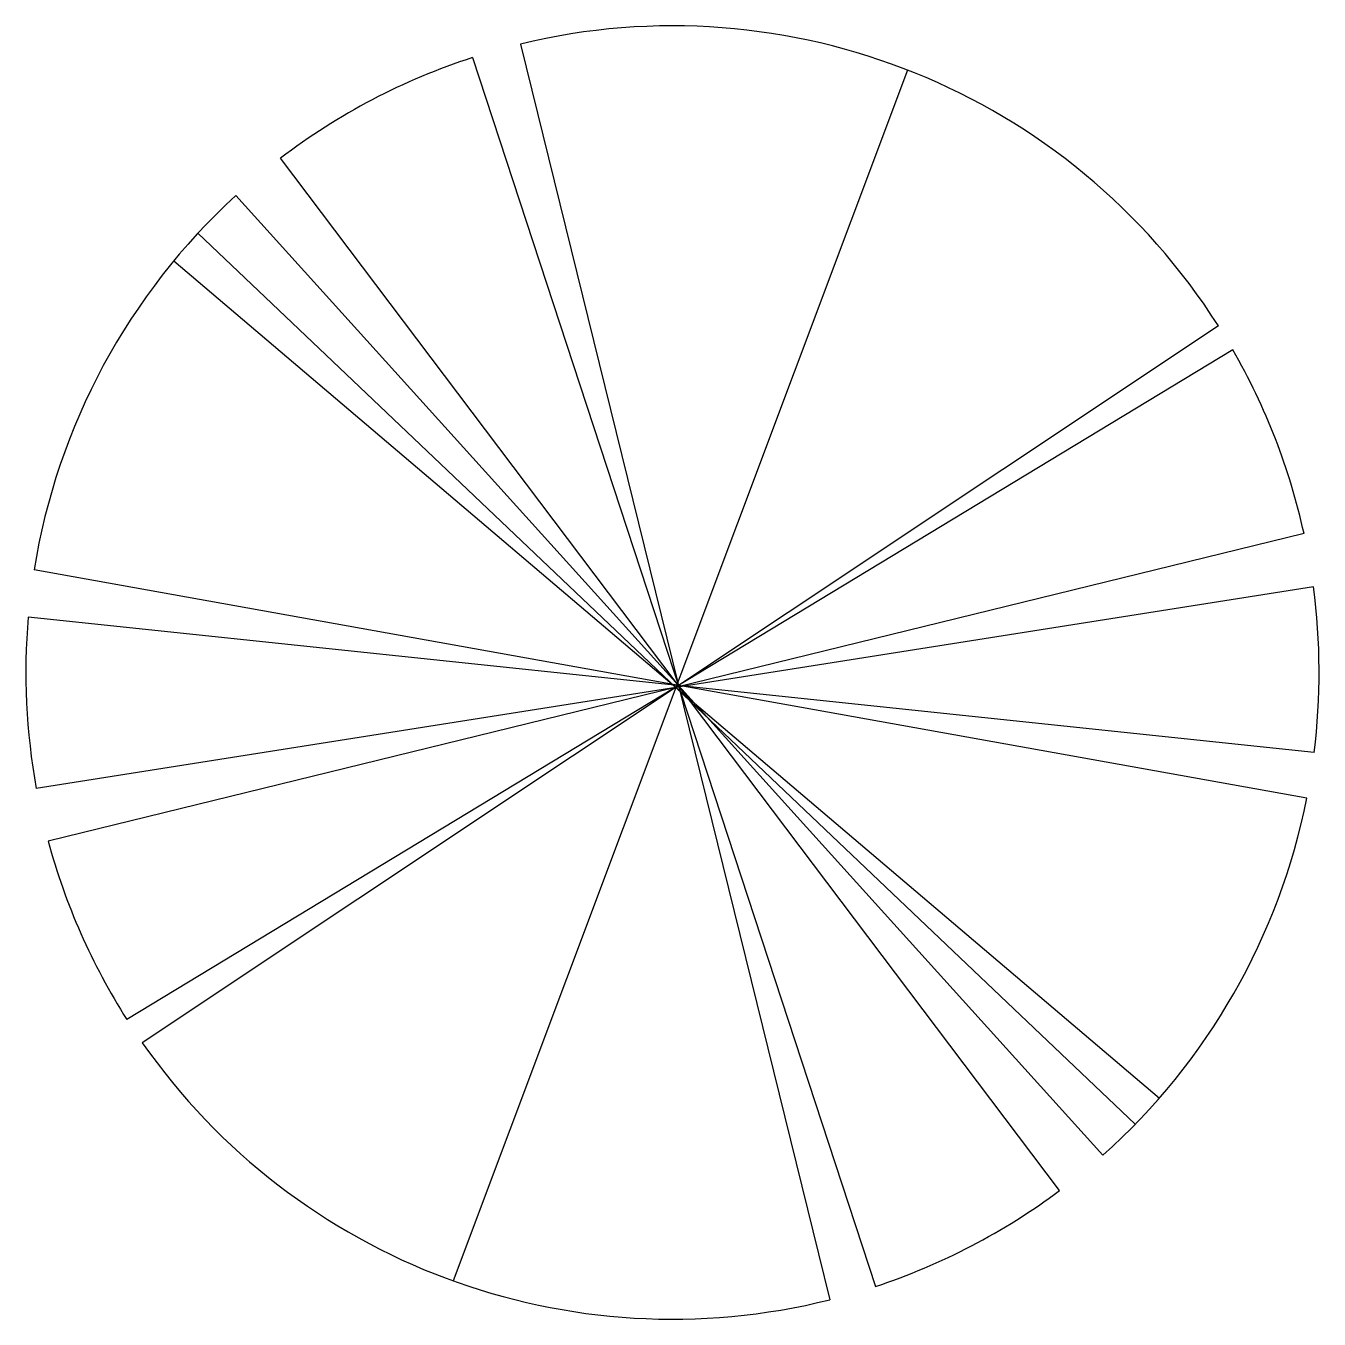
# Model space of a CAD drawing. Extents: x 626213 to 631213, y 184101 to 189101.
import ezdxf

# ---------------------------------------------------------------- set-up
doc = ezdxf.new("R2010")
doc.units = 0
doc.header["$LTSCALE"] = 8
doc.header["$MEASUREMENT"] = 0
doc.layers.get('0').update_dxf_attribs({"linetype": 'CONTINUOUS'})

msp = doc.modelspace()

# ---------------------------------------------------------------- linework, layer by layer
at = {"ltscale": 8}
for p, q in [((628124.7, 189031.3), (629320.7, 184176.5)), ((627939.7, 188979), (629497.4, 184227.8)), ((629621.5, 188930.4), (627864.8, 184249.6)), ((630209.2, 184598.8), (627197.2, 188589.7)), ((630376, 184735.1), (627024.7, 188445.6)), ((626878.1, 188299.8), (630502, 184855.5)), ((626784.4, 188192.6), (630595, 184956.2)), ((630823.1, 187941.6), (626662.8, 185170.3)), ((630879.1, 187849.1), (626603.2, 185259.7)), ((631154.2, 187138.9), (626299.3, 185949)), ((631164.9, 186115.5), (626244.3, 186997.9)), ((631190.6, 186932.6), (626253.1, 186153.6)), ((631193.5, 186292.6), (626221.8, 186815.5))]:
    msp.add_line(p, q, dxfattribs=at)
for start, end in [(32.4153, 103.6016), (108.0085, 127.3148), (132.4679, 170.8742), (12.4139, 29.9371), (352.9045, 7.6115), (175.0873, 190.3193), (311.7077, 348.7912), (195.1277, 212.458), (214.9213, 284.0776), (288.2957, 306.7703)]:
    msp.add_arc((628712.6, 186601.4), 2500, start, end, dxfattribs=at)

doc.saveas('drawing.dxf')
